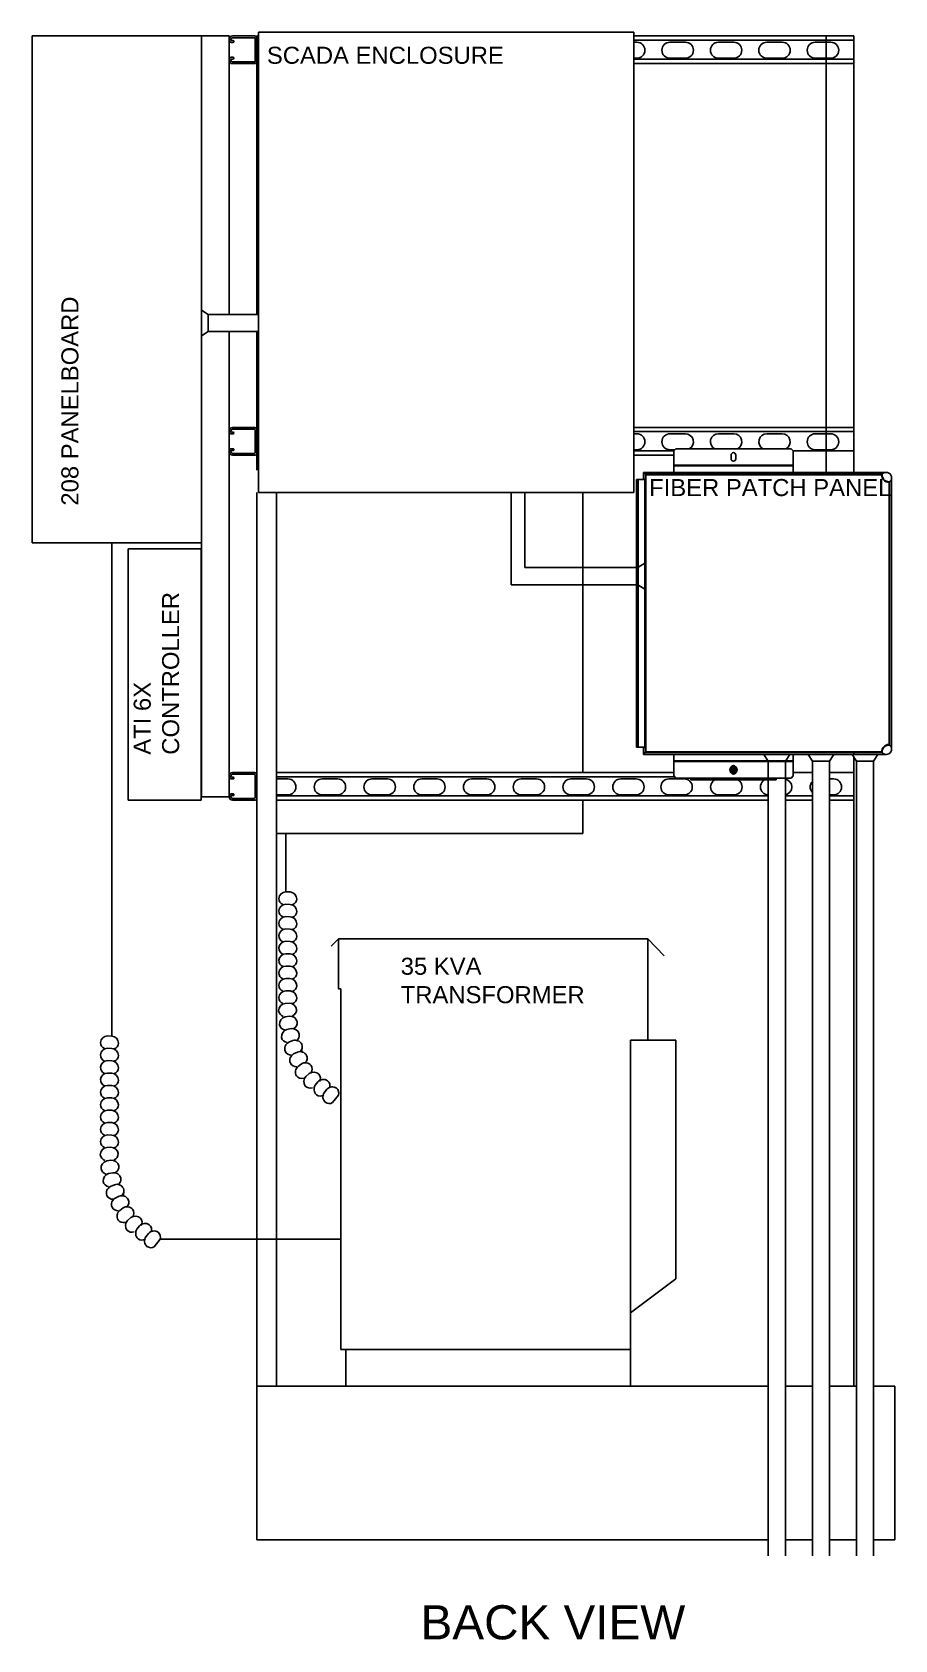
# Model space of a CAD drawing. Header units: feet. Extents: x -159 to 1687, y 0 to 1556.
# Drawn here: x 1230.8 to 1281.3, y 791 to 885.3 of the extents above; entities that cross this region are included whole.
import ezdxf

# ---------------------------------------------------------------- set-up
doc = ezdxf.new("R2010")
doc.units = ezdxf.units.FT
doc.header["$MEASUREMENT"] = 0
for name, color, linetype in [('9417_1-3$0$M25-UNISTRUT', 94, 'Continuous'), ('9417_1-3$0$OBJ', 7, 'Continuous'), ('9417_1-3$0$UNISTRUT', 94, 'Continuous'), ('E-LV-EQUP', 211, 'Continuous'), ('EQUIPMENT_CON', 150, 'Continuous'), ('G-ANNO-TEXT', 1, 'Continuous')]:
    doc.layers.add(name, color=color, linetype=linetype)
doc.styles.add('NEI-A', font='arial.ttf')

# ---------------------------------------------------------------- blocks, each defined once
blk = doc.blocks.new('9417_1-3$0$unistrut_single')
at = {"layer": '9417_1-3$0$UNISTRUT'}
blk.add_lwpolyline([(0.7075, -0.13625, 0.41421356), (0.67625, -0.105), (-0.67625, -0.105, 0.41421356), (-0.7075, -0.13625), (-0.7075, -1.42625, 0.41421356), (-0.61375, -1.52), (-0.57375, -1.52, 0.41421356), (-0.5425, -1.48875), (-0.5425, -1.3965, -1), (-0.4375, -1.3965), (-0.4375, -1.48875, -0.41421356), (-0.57375, -1.625), (-0.61375, -1.625, -0.41421356), (-0.8125, -1.42625), (-0.8125, -0.13625, -0.41421356), (-0.67625, 0), (0.67625, 0, -0.41421356), (0.8125, -0.13625), (0.8125, -1.42625, -0.41421356), (0.61375, -1.625), (0.57375, -1.625, -0.41421356), (0.4375, -1.48875), (0.4375, -1.3965, -1), (0.5425, -1.3965), (0.5425, -1.48875, 0.41421356), (0.57375, -1.52), (0.61375, -1.52, 0.41421356), (0.7075, -1.42625)], format="xyb", close=True, dxfattribs=at)
blk = doc.blocks.new('9417_1-3$0$A$C65A62A39')
at = {"layer": 'E-LV-EQUP', "linetype": 'Continuous'}
for p, q in [((0.95, 8.968), (0.887, 8.905)), ((4.325, 8.968), (0.95, 8.968)), ((4.325, 8.968), (4.387, 8.905)), ((0.887, 8.275), (0.887, 8.905)), ((2.567, 8.782), (2.567, 8.673)), ((2.708, 8.673), (2.708, 8.782)), ((4.387, 8.275), (4.387, 8.905)), ((-0.205, 8.063), (-0.205, 0.213)), ((-0.205, 8.063), (0.037, 8.063)), ((-0.153, 8.063), (-0.153, 0.213)), ((0, 8.275), (0, 8.063)), ((0.073, 8.202), (0, 8.275)), ((7.12, 8.275), (0, 8.275)), ((0.037, 8.063), (0.037, 0.213)), ((0.058, 8.217), (0.058, 0.058)), ((6.999, 8.217), (0.058, 8.217)), ((0.073, 8.202), (0.073, 0.073)), ((6.983, 8.202), (0.073, 8.202)), ((4.387, 8.482), (0.887, 8.482)), ((4.387, 8.463), (0.887, 8.463)), ((7.275, 0.155), (7.275, 8.12)), ((7.202, 0.292), (7.202, 7.983)), ((7.217, 0.276), (7.217, 7.999)), ((-0.205, 0.213), (0.037, 0.213)), ((0, 0.213), (0, 0)), ((0, 0), (0.073, 0.073)), ((0, 0), (7.12, 0)), ((0.058, 0.058), (6.999, 0.058)), ((0.073, 0.073), (6.983, 0.073)), ((0.887, -0.63), (0.887, 0)), ((4.387, -0.63), (4.387, 0)), ((4.387, -0.188), (0.887, -0.188)), ((4.387, -0.207), (0.887, -0.207)), ((2.588, -0.445), (2.603, -0.445)), ((2.588, -0.445), (2.687, -0.46)), ((2.588, -0.46), (2.687, -0.445)), ((2.588, -0.46), (2.588, -0.445)), ((2.603, -0.46), (2.588, -0.46)), ((2.603, -0.445), (2.62, -0.435)), ((2.603, -0.445), (2.672, -0.46)), ((2.603, -0.46), (2.672, -0.445)), ((2.62, -0.47), (2.603, -0.46)), ((2.62, -0.435), (2.63, -0.418)), ((2.62, -0.435), (2.655, -0.47)), ((2.62, -0.47), (2.655, -0.435)), ((2.63, -0.487), (2.62, -0.47)), ((2.63, -0.403), (2.645, -0.403)), ((2.645, -0.502), (2.63, -0.403)), ((2.63, -0.418), (2.63, -0.403)), ((2.63, -0.502), (2.645, -0.403)), ((2.645, -0.487), (2.63, -0.418)), ((2.63, -0.487), (2.645, -0.418)), ((2.645, -0.403), (2.645, -0.418)), ((2.645, -0.418), (2.655, -0.435)), ((2.655, -0.47), (2.645, -0.487)), ((2.655, -0.435), (2.672, -0.445)), ((2.672, -0.46), (2.655, -0.47)), ((2.672, -0.445), (2.687, -0.445)), ((2.687, -0.46), (2.672, -0.46)), ((2.687, -0.445), (2.687, -0.46)), ((0.95, -0.692), (0.887, -0.63)), ((4.325, -0.692), (0.95, -0.692)), ((1.387, -0.692), (1.387, -0.74)), ((1.387, -0.74), (3.887, -0.74)), ((1.51, -0.692), (1.51, -0.74)), ((2.63, -0.502), (2.63, -0.487)), ((2.645, -0.502), (2.63, -0.502)), ((2.645, -0.487), (2.645, -0.502)), ((3.765, -0.692), (3.765, -0.74)), ((3.887, -0.692), (3.887, -0.74)), ((4.325, -0.692), (4.387, -0.63))]:
    blk.add_line(p, q, dxfattribs=at)
for radius in [0.109, 0.0932, 0.0628]:
    blk.add_circle((2.637, -0.452), radius, dxfattribs=at)
for centre, radius, start, end in [((2.637, 8.782), 0.0703, 0, 180), ((2.637, 8.673), 0.0703, 180, 0), ((7.202, 8.202), 0.219, 180, 270), ((7.12, 8.12), 0.155, 308.5596, 141.4404), ((7.202, 0.073), 0.219, 90, 180), ((7.12, 0.155), 0.155, 218.5551, 51.4449), ((2.637, -0.398), 0.0703, 31.7324, 148.2676), ((2.637, -0.507), 0.0703, 211.7324, 328.2676)]:
    blk.add_arc(centre, radius, start, end, dxfattribs=at)
for points in [[(6.988, 8.207), (6.983, 8.202)], [(6.998, 8.216), (6.993, 8.212), (6.988, 8.207)], [(7.215, 7.998), (7.158, 8.002), (7.104, 8.022), (7.057, 8.057), (7.022, 8.104), (7.002, 8.158), (6.998, 8.215)], [(7.207, 7.988), (7.202, 7.983)], [(7.216, 7.998), (7.211, 7.993), (7.207, 7.988)], [(6.988, 0.068), (6.983, 0.073)], [(6.998, 0.058), (6.993, 0.063), (6.988, 0.068)], [(6.998, 0.06), (7.002, 0.118), (7.023, 0.171), (7.057, 0.218), (7.104, 0.252), (7.158, 0.273), (7.215, 0.277)], [(7.207, 0.287), (7.202, 0.292)], [(7.217, 0.277), (7.212, 0.282), (7.207, 0.287)]]:
    blk.add_spline(points, degree=3, dxfattribs=at)

msp = doc.modelspace()

# ---------------------------------------------------------------- linework, layer by layer
at = {"layer": '9417_1-3$0$M25-UNISTRUT'}
for p, q in [((1278.92878, 885.08651), (1266.02444, 885.08651)), ((1269.75301, 884.83651), (1266.9128, 884.83651)), ((1272.59325, 884.83651), (1269.75304, 884.83651)), ((1275.4335, 884.83651), (1272.59328, 884.83651)), ((1278.27374, 884.83651), (1275.43353, 884.83651)), ((1278.92878, 884.83651), (1278.27377, 884.83651)), ((1278.92878, 862.12151), (1266.02444, 862.12151)), ((1269.75282, 861.87151), (1266.9126, 861.87151)), ((1272.59306, 861.87151), (1269.75285, 861.87151)), ((1275.4333, 861.87151), (1272.59309, 861.87151)), ((1278.27355, 861.87151), (1275.43333, 861.87151)), ((1278.92878, 861.87151), (1278.27358, 861.87151)), ((1268.37464, 841.87151), (1245.08722, 841.87151)), ((1268.42514, 841.62151), (1245.08722, 841.62151))]:
    msp.add_line(p, q, dxfattribs=at)
for points in [[(1242.30378, 885.08078), (1242.30378, 868.74746)], [(1244.02444, 885.08651), (1243.92878, 885.08651)], [(1244.02444, 884.83651), (1243.92878, 884.83651)], [(1266.91277, 884.83651), (1266.02444, 884.83651)], [(1278.92878, 885.08651), (1278.92878, 859.33576)], [(1243.92878, 883.71151), (1244.02444, 883.71151)], [(1266.02444, 883.71151), (1266.91263, 883.71151)], [(1266.9128, 883.71151), (1269.75288, 883.71151)], [(1269.75304, 883.71151), (1272.59312, 883.71151)], [(1272.59328, 883.71151), (1275.43336, 883.71151)], [(1275.43353, 883.71151), (1278.27361, 883.71151)], [(1278.27377, 883.71151), (1278.92878, 883.71151)], [(1243.92878, 883.46151), (1244.02444, 883.46151)], [(1266.02444, 883.46151), (1266.9126, 883.46151)], [(1266.9128, 883.46151), (1269.75285, 883.46151)], [(1269.75304, 883.46151), (1272.59309, 883.46151)], [(1272.59328, 883.46151), (1275.43333, 883.46151)], [(1275.43353, 883.46151), (1278.27358, 883.46151)], [(1278.27377, 883.46151), (1278.92878, 883.46151)], [(1242.30378, 867.74746), (1242.30378, 840.44526)], [(1244.02444, 862.12151), (1243.92878, 862.12151)], [(1244.02444, 861.87151), (1243.92878, 861.87151)], [(1266.91257, 861.87151), (1266.02444, 861.87151)], [(1243.92878, 860.74651), (1244.02444, 860.74651)], [(1243.92878, 860.49651), (1244.02444, 860.49651)], [(1266.02444, 860.74651), (1266.91244, 860.74651)], [(1266.02444, 860.49651), (1268.37464, 860.49651)], [(1266.9126, 860.74651), (1268.37914, 860.74651)], [(1275.37014, 860.74651), (1275.43317, 860.74651)], [(1275.43333, 860.74651), (1278.27341, 860.74651)], [(1278.27358, 860.74651), (1278.92878, 860.74651)], [(1278.92878, 843.07826), (1278.92878, 842.93197)], [(1278.92878, 842.7742), (1278.92878, 805.86651)], [(1243.93332, 841.87151), (1243.92878, 841.87151)], [(1243.93332, 841.62151), (1243.92878, 841.62151)], [(1272.02814, 841.87151), (1271.72114, 841.87151)], [(1276.50237, 841.87151), (1275.37464, 841.87151)], [(1278.92878, 841.87151), (1277.50237, 841.87151)], [(1243.92878, 840.49651), (1243.93332, 840.49651)], [(1245.08722, 840.49651), (1273.91616, 840.49651)], [(1274.91616, 840.49651), (1276.50237, 840.49651)], [(1277.50237, 840.49651), (1278.92878, 840.49651)], [(1245.08722, 840.24651), (1273.91616, 840.24651)], [(1274.91616, 840.24651), (1276.50237, 840.24651)], [(1277.50237, 840.24651), (1278.92878, 840.24651)]]:
    msp.add_lwpolyline(points, dxfattribs=at)
at = {"layer": '9417_1-3$0$OBJ'}
msp.add_line((1281.33667, 805.86651), (1281.33667, 796.86651), dxfattribs=at)
for points in [[(1273.91616, 805.86651), (1243.92878, 805.86651), (1243.92878, 796.86651), (1273.91616, 796.86651)], [(1276.50237, 805.86651), (1274.91616, 805.86651)], [(1279.08386, 805.86651), (1277.50237, 805.86651)], [(1281.33667, 805.86651), (1280.08386, 805.86651)], [(1274.91616, 796.86651), (1276.50237, 796.86651)], [(1277.50237, 796.86651), (1279.08386, 796.86651)], [(1280.08386, 796.86651), (1281.33667, 796.86651)]]:
    msp.add_lwpolyline(points, dxfattribs=at)
at = {"layer": '9417_1-3$0$UNISTRUT'}
for p, q in [((1240.67878, 840.44526), (1240.67878, 885.08078)), ((1242.30378, 885.08078), (1240.67878, 885.08078)), ((1243.92878, 868.74746), (1243.92878, 885.08651)), ((1266.02444, 884.71053), (1266.21428, 884.71053)), ((1268.15029, 884.71053), (1269.05452, 884.71053)), ((1270.99054, 884.71053), (1271.89476, 884.71053)), ((1273.83078, 884.71053), (1274.73501, 884.71053)), ((1276.67102, 884.71053), (1277.57525, 884.71053)), ((1277.30378, 859.33576), (1277.30378, 885.08651)), ((1266.02444, 883.77209), (1266.21428, 883.77209)), ((1268.15029, 883.77209), (1269.05452, 883.77209)), ((1270.99054, 883.77209), (1271.89476, 883.77209)), ((1273.83078, 883.77209), (1274.73501, 883.77209)), ((1276.67102, 883.77209), (1277.57525, 883.77209)), ((1243.92878, 859.61816), (1243.92878, 867.74746)), ((1243.93332, 862.11846), (1243.93332, 860.49346)), ((1266.02444, 861.74553), (1266.21408, 861.74553)), ((1268.1501, 861.74553), (1269.05433, 861.74553)), ((1270.99034, 861.74553), (1271.89457, 861.74553)), ((1273.83059, 861.74553), (1274.73481, 861.74553)), ((1276.67083, 861.74553), (1277.57506, 861.74553)), ((1266.02444, 860.80709), (1266.21408, 860.80709)), ((1268.1501, 860.80709), (1268.43973, 860.80709)), ((1276.67083, 860.80709), (1277.57506, 860.80709)), ((1243.92878, 805.86651), (1243.92878, 858.30409)), ((1245.08722, 805.86651), (1245.08722, 858.30409)), ((1243.93332, 841.87723), (1243.93332, 840.25223)), ((1245.08722, 841.49553), (1245.74863, 841.49553)), ((1247.76151, 841.49553), (1248.66574, 841.49553)), ((1250.67863, 841.49553), (1251.58286, 841.49553)), ((1253.59574, 841.49553), (1254.49997, 841.49553)), ((1256.51286, 841.49553), (1257.41708, 841.49553)), ((1259.42997, 841.49553), (1260.3342, 841.49553)), ((1262.34708, 841.49553), (1263.25131, 841.49553)), ((1265.2642, 841.49553), (1266.16843, 841.49553)), ((1268.08891, 841.49553), (1268.99314, 841.49553)), ((1271.00602, 841.49553), (1271.91025, 841.49553)), ((1277.50237, 841.49553), (1277.74448, 841.49553)), ((1278.92878, 841.87151), (1278.92878, 840.24651)), ((1240.67878, 840.44526), (1242.30378, 840.44526)), ((1245.08722, 840.55709), (1245.74863, 840.55709)), ((1247.76151, 840.55709), (1248.66574, 840.55709)), ((1250.67863, 840.55709), (1251.58286, 840.55709)), ((1253.59574, 840.55709), (1254.49997, 840.55709)), ((1256.51286, 840.55709), (1257.41708, 840.55709)), ((1259.42997, 840.55709), (1260.3342, 840.55709)), ((1262.34708, 840.55709), (1263.25131, 840.55709)), ((1265.2642, 840.55709), (1266.16843, 840.55709)), ((1268.08891, 840.55709), (1268.99314, 840.55709)), ((1271.00602, 840.55709), (1271.91025, 840.55709)), ((1277.50237, 840.55709), (1277.74448, 840.55709))]:
    msp.add_line(p, q, dxfattribs=at)
for centre, start, end in [((1266.21428, 884.24131), 270, 90), ((1268.15029, 884.24131), 90, 270), ((1269.05452, 884.24131), 270, 90), ((1270.99054, 884.24131), 90, 270), ((1271.89476, 884.24131), 270, 90), ((1273.83078, 884.24131), 90, 270), ((1274.73501, 884.24131), 270, 90), ((1276.67102, 884.24131), 90, 270), ((1277.57525, 884.24131), 270, 90), ((1266.21408, 861.27631), 270, 90), ((1268.1501, 861.27631), 90, 270), ((1269.05433, 861.27631), 299.271801, 90), ((1270.99034, 861.27631), 90, 240.728199), ((1271.89457, 861.27631), 299.271801, 90), ((1273.83059, 861.27631), 90, 240.728199), ((1274.73481, 861.27631), 299.271801, 90), ((1276.67083, 861.27631), 90, 270), ((1277.57506, 861.27631), 270, 90), ((1245.74863, 841.02631), 270, 90), ((1247.76151, 841.02631), 90, 270), ((1248.66574, 841.02631), 270, 90), ((1250.67863, 841.02631), 90, 270), ((1251.58286, 841.02631), 270, 90), ((1253.59574, 841.02631), 90, 270), ((1254.49997, 841.02631), 270, 90), ((1256.51286, 841.02631), 90, 270), ((1257.41708, 841.02631), 270, 90), ((1259.42997, 841.02631), 90, 270), ((1260.3342, 841.02631), 270, 90), ((1262.34708, 841.02631), 90, 270), ((1263.25131, 841.02631), 270, 90), ((1265.2642, 841.02631), 90, 270), ((1266.16843, 841.02631), 270, 90), ((1268.08891, 841.02631), 90, 270), ((1268.99314, 841.02631), 270, 90), ((1271.00602, 841.02631), 90, 270), ((1271.91025, 841.02631), 270, 90), ((1273.92314, 841.02631), 90, 270), ((1274.82736, 841.02631), 280.9087869, 79.0912131), ((1276.84025, 841.02631), 136.0623525, 223.9376475), ((1277.74448, 841.02631), 270, 90)]:
    msp.add_arc(centre, 0.46922, start, end, dxfattribs=at)
at = {"layer": 'E-LV-EQUP'}
for p, q in [((1240.67878, 885.08651), (1230.75277, 885.08651)), ((1230.75277, 885.08651), (1230.75277, 855.33735)), ((1240.67878, 855.33735), (1240.67878, 885.08651)), ((1244.02444, 885.30409), (1266.02444, 885.30409)), ((1244.02444, 885.30409), (1244.02444, 858.30409)), ((1266.02444, 885.30409), (1266.02444, 858.30409)), ((1244.02444, 858.30409), (1266.02444, 858.30409)), ((1263.03475, 858.30409), (1263.03475, 841.87151)), ((1230.75277, 855.33735), (1240.67878, 855.33735)), ((1236.3846, 854.99651), (1236.3846, 840.24651)), ((1240.66945, 854.99651), (1236.3846, 854.99651)), ((1240.66945, 854.99651), (1240.66945, 840.24651)), ((1240.66945, 840.24651), (1236.3846, 840.24651)), ((1263.03475, 840.24651), (1263.03475, 838.28841)), ((1263.03475, 838.28841), (1245.08722, 838.28841)), ((1248.71571, 832.12616), (1248.28939, 831.67685)), ((1248.71571, 832.12616), (1266.84985, 832.12616)), ((1248.71571, 832.12616), (1248.71571, 829.18559)), ((1266.84985, 832.12616), (1267.81885, 831.12721)), ((1266.84985, 826.18013), (1266.84985, 832.12616)), ((1248.71571, 829.18559), (1248.85455, 829.18559)), ((1248.85455, 829.18559), (1248.85455, 808.02567)), ((1265.83722, 826.18013), (1268.50422, 826.18013)), ((1265.83722, 826.18013), (1265.83722, 805.86651)), ((1268.50422, 826.18013), (1268.50422, 812.17984)), ((1268.50422, 812.17984), (1265.83722, 810.18586)), ((1248.85455, 808.02567), (1265.83722, 808.02567)), ((1249.14567, 808.02567), (1249.14567, 805.86651))]:
    msp.add_line(p, q, dxfattribs=at)
at = {"layer": 'EQUIPMENT_CON'}
for p, q in [((1241.07754, 868.74746), (1240.67878, 869.00297)), ((1241.07754, 868.74746), (1244.02444, 868.74746)), ((1241.07754, 867.74746), (1241.07754, 868.74746)), ((1241.07754, 867.74746), (1240.67878, 867.49195)), ((1241.07754, 867.74746), (1244.02444, 867.74746)), ((1258.83736, 852.88998), (1258.83736, 858.30409)), ((1259.63577, 853.88998), (1259.63577, 858.30409)), ((1235.42106, 826.41508), (1235.42106, 855.33735)), ((1266.27492, 853.88998), (1259.63577, 853.88998)), ((1266.27492, 853.88998), (1266.67368, 854.14549)), ((1266.27492, 853.88998), (1266.27492, 852.88998)), ((1266.27492, 852.88998), (1258.83736, 852.88998)), ((1266.27492, 852.88998), (1266.67368, 852.63447)), ((1273.91616, 842.53321), (1273.66065, 842.93197)), ((1273.91616, 842.53321), (1273.91616, 795.91316)), ((1273.91616, 842.53321), (1274.91616, 842.53321)), ((1274.91616, 842.53321), (1275.17167, 842.93197)), ((1274.91616, 842.53321), (1274.91616, 795.91316)), ((1276.50237, 842.53231), (1276.24686, 842.93108)), ((1276.50237, 842.53231), (1276.50237, 795.91316)), ((1276.50237, 842.53231), (1277.50237, 842.53231)), ((1277.50237, 842.53231), (1277.75788, 842.93108)), ((1277.50237, 842.53231), (1277.50237, 795.91316)), ((1279.08386, 842.53218), (1278.82835, 842.93094)), ((1279.08386, 842.53218), (1279.08386, 795.91316)), ((1279.08386, 842.53218), (1280.08386, 842.53218)), ((1280.08386, 842.53218), (1280.33937, 842.93094)), ((1280.08386, 842.53218), (1280.08386, 795.91316)), ((1245.62851, 834.87404), (1245.62851, 838.28841)), ((1245.62851, 834.87404), (1245.8795, 834.86595)), ((1245.62851, 834.14808), (1245.8795, 834.13999)), ((1245.62851, 833.42212), (1245.8795, 833.41403)), ((1245.62851, 832.69616), (1245.8795, 832.68807)), ((1245.62851, 831.9702), (1245.8795, 831.96211)), ((1245.62851, 831.24424), (1245.8795, 831.23615)), ((1245.62851, 830.51828), (1245.8795, 830.51019)), ((1245.62851, 829.79232), (1245.8795, 829.78423)), ((1245.62851, 829.06636), (1245.8795, 829.05827)), ((1245.57992, 828.32704), (1245.83056, 828.34247)), ((1245.58519, 827.53685), (1245.83304, 827.57725)), ((1235.17007, 826.42318), (1235.42106, 826.41508)), ((1245.69506, 826.79934), (1245.94158, 826.84717)), ((1235.17007, 825.69722), (1235.42106, 825.68912)), ((1245.80157, 826.0452), (1246.03221, 826.14453)), ((1246.08354, 825.36121), (1246.3104, 825.4689)), ((1246.56279, 825.65295), (1246.56279, 825.48906)), ((1235.17007, 824.97126), (1235.42106, 824.96316)), ((1246.34326, 824.63381), (1246.54664, 824.78111)), ((1235.17007, 824.2453), (1235.42106, 824.2372)), ((1235.17007, 823.51934), (1235.42106, 823.51124)), ((1246.80905, 824.04938), (1246.99903, 824.21361)), ((1247.35644, 823.53308), (1247.51236, 823.72994)), ((1235.17007, 822.79338), (1235.42106, 822.78528)), ((1247.87615, 823.09202), (1248.03206, 823.28888)), ((1248.37272, 822.50654), (1248.71571, 822.9396)), ((1235.17007, 822.06742), (1235.42106, 822.05932)), ((1235.17007, 821.34146), (1235.42106, 821.33336)), ((1235.17007, 820.6155), (1235.42106, 820.6074)), ((1235.12148, 819.87617), (1235.37212, 819.89161)), ((1235.12675, 819.08598), (1235.37459, 819.12638)), ((1235.23662, 818.34847), (1235.48314, 818.3963)), ((1235.34313, 817.59433), (1235.57377, 817.69367)), ((1235.6251, 816.91035), (1235.85196, 817.01803)), ((1236.10434, 817.20208), (1236.10434, 817.03819)), ((1235.88482, 816.18294), (1236.0882, 816.33024)), ((1236.35061, 815.59851), (1236.54058, 815.76274)), ((1236.898, 815.08222), (1237.05392, 815.27907)), ((1237.41771, 814.64115), (1237.57362, 814.83801)), ((1237.91428, 814.05568), (1238.25726, 814.48873)), ((1238.25726, 814.48873), (1248.85455, 814.48873))]:
    msp.add_line(p, q, dxfattribs=at)
for centre, radius, start, end in [((1245.6427, 834.44351), 0.43076, 91.8873787, 174.377004), ((1245.8376, 834.43723), 0.43076, 1.9292463, 84.4188716), ((1245.59492, 834.48032), 0.38095, 179.1872754, 248.2365796), ((1245.59492, 833.75436), 0.38095, 179.1872754, 248.2365796), ((1245.6427, 833.71755), 0.43076, 91.8873787, 174.377004), ((1245.8376, 833.71127), 0.43076, 1.9292463, 84.4188716), ((1245.88765, 834.47088), 0.38095, 288.0696707, 357.1189749), ((1245.88765, 833.74492), 0.38095, 288.0696707, 357.1189749), ((1245.59492, 833.0284), 0.38095, 179.1872754, 248.2365796), ((1245.6427, 832.99159), 0.43076, 91.8873787, 174.377004), ((1245.8376, 832.98531), 0.43076, 1.9292463, 84.4188716), ((1245.88765, 833.01896), 0.38095, 288.0696707, 357.1189749), ((1245.59492, 832.30244), 0.38095, 179.1872754, 248.2365796), ((1245.6427, 832.26563), 0.43076, 91.8873787, 174.377004), ((1245.6427, 831.53967), 0.43076, 91.8873787, 174.377004), ((1245.8376, 832.25935), 0.43076, 1.9292463, 84.4188716), ((1245.8376, 831.53339), 0.43076, 1.9292463, 84.4188716), ((1245.88765, 832.293), 0.38095, 288.0696707, 357.1189749), ((1245.59492, 831.57648), 0.38095, 179.1872754, 248.2365796), ((1245.6427, 830.81371), 0.43076, 91.8873787, 174.377004), ((1245.8376, 830.80743), 0.43076, 1.9292463, 84.4188716), ((1245.88765, 831.56704), 0.38095, 288.0696707, 357.1189749), ((1245.59492, 830.85052), 0.38095, 179.1872754, 248.2365796), ((1245.59492, 830.12456), 0.38095, 179.1872754, 248.2365796), ((1245.6427, 830.08775), 0.43076, 91.8873787, 174.377004), ((1245.8376, 830.08147), 0.43076, 1.9292463, 84.4188716), ((1245.88765, 830.84108), 0.38095, 288.0696707, 357.1189749), ((1245.88765, 830.11512), 0.38095, 288.0696707, 357.1189749), ((1245.59492, 829.3986), 0.38095, 179.1872754, 248.2365796), ((1245.6427, 829.36179), 0.43076, 91.8873787, 174.377004), ((1245.6427, 828.63583), 0.43076, 91.8873787, 174.377004), ((1245.8376, 829.35551), 0.43076, 1.9292463, 84.4188716), ((1245.8376, 828.62955), 0.43076, 1.9292463, 84.4188716), ((1245.88765, 829.38916), 0.38095, 288.0696707, 357.1189749), ((1245.63434, 827.89973), 0.43076, 97.2577919, 179.7474173), ((1245.59492, 828.67264), 0.38095, 179.1872754, 248.2365796), ((1245.82898, 827.91171), 0.43076, 7.2996595, 89.7892849), ((1245.88765, 828.6632), 0.38095, 288.0696707, 357.1189749), ((1245.58333, 827.9319), 0.38095, 184.5576887, 253.6069928), ((1245.68203, 827.11711), 0.43076, 102.9921405, 185.4817659), ((1245.8745, 827.14848), 0.43076, 13.0340081, 95.5236335), ((1245.87566, 827.9499), 0.38095, 293.440084, 2.4893882), ((1245.91713, 827.19114), 0.38095, 299.1744326, 8.2237368), ((1235.18425, 825.99265), 0.43076, 91.8873787, 174.377004), ((1235.37916, 825.98636), 0.43076, 1.9292463, 84.4188716), ((1245.62806, 827.14402), 0.38095, 190.2920372, 259.3413414), ((1245.80447, 826.3827), 0.43076, 104.714289, 187.2039144), ((1245.74972, 826.40798), 0.38095, 192.0141857, 261.0634899), ((1245.99591, 826.41985), 0.43076, 14.7561566, 97.245782), ((1246.17648, 825.73865), 0.43076, 27.0777977, 109.567423), ((1246.03724, 826.46377), 0.38095, 300.8965811, 9.9458852), ((1235.13648, 826.02945), 0.38095, 179.1872754, 248.2365796), ((1235.13648, 825.30349), 0.38095, 179.1872754, 248.2365796), ((1235.18425, 825.26669), 0.43076, 91.8873787, 174.377004), ((1235.37916, 825.2604), 0.43076, 1.9292463, 84.4188716), ((1235.42921, 826.02001), 0.38095, 288.0696707, 357.1189749), ((1235.42921, 825.29405), 0.38095, 288.0696707, 357.1189749), ((1245.99738, 825.66151), 0.43076, 117.0359301, 199.5255555), ((1245.93849, 825.67452), 0.38095, 204.3358268, 273.385131), ((1246.29321, 824.98492), 0.43076, 119.1264787, 201.616104), ((1246.46938, 825.06854), 0.43076, 29.1683463, 111.6579716), ((1246.20748, 825.79037), 0.38095, 313.2182222, 22.2675263), ((1246.49848, 825.12137), 0.38095, 315.3087707, 24.3580749), ((1235.13648, 824.57753), 0.38095, 179.1872754, 248.2365796), ((1235.18425, 824.54073), 0.43076, 91.8873787, 174.377004), ((1235.37916, 824.53444), 0.43076, 1.9292463, 84.4188716), ((1235.42921, 824.56809), 0.38095, 288.0696707, 357.1189749), ((1246.23389, 824.99578), 0.38095, 206.4263754, 275.4756796), ((1246.61812, 824.30213), 0.43076, 129.6485321, 212.1381574), ((1246.77606, 824.41652), 0.43076, 39.6903997, 122.180025), ((1247.25892, 823.87008), 0.43076, 44.619612, 127.1092374), ((1246.79502, 824.47377), 0.38095, 325.8308241, 34.8801283), ((1235.13648, 823.85157), 0.38095, 179.1872754, 248.2365796), ((1235.18425, 823.81477), 0.43076, 91.8873787, 174.377004), ((1235.18425, 823.08881), 0.43076, 91.8873787, 174.377004), ((1235.37916, 823.80848), 0.43076, 1.9292463, 84.4188716), ((1235.37916, 823.08252), 0.43076, 1.9292463, 84.4188716), ((1235.42921, 823.84213), 0.38095, 288.0696707, 357.1189749), ((1246.55782, 824.30197), 0.38095, 216.9484288, 285.997733), ((1247.1114, 823.74255), 0.43076, 134.5777444, 217.0673698), ((1247.05133, 823.73721), 0.38095, 221.8776412, 290.9269453), ((1247.71082, 823.28819), 0.43076, 145.3542152, 227.8438406), ((1247.8319, 823.44106), 0.43076, 55.3960828, 137.8857081), ((1247.27289, 823.92875), 0.38095, 330.7600365, 39.8093407), ((1248.35161, 823), 0.43076, 55.3960828, 137.8857081), ((1247.83465, 823.50131), 0.38095, 341.5365072, 50.5858114), ((1248.35436, 823.06024), 0.38095, 341.5365072, 50.5858114), ((1235.13648, 823.12561), 0.38095, 179.1872754, 248.2365796), ((1235.13648, 822.39965), 0.38095, 179.1872754, 248.2365796), ((1235.18425, 822.36285), 0.43076, 91.8873787, 174.377004), ((1235.37916, 822.35656), 0.43076, 1.9292463, 84.4188716), ((1235.42921, 823.11617), 0.38095, 288.0696707, 357.1189749), ((1247.65281, 823.27172), 0.38095, 232.6541119, 301.7034161), ((1248.23053, 822.84713), 0.43076, 145.3542152, 227.8438406), ((1248.17252, 822.83065), 0.38095, 232.6541119, 301.7034161), ((1235.13648, 821.67369), 0.38095, 179.1872754, 248.2365796), ((1235.18425, 821.63689), 0.43076, 91.8873787, 174.377004), ((1235.37916, 821.6306), 0.43076, 1.9292463, 84.4188716), ((1235.42921, 822.39021), 0.38095, 288.0696707, 357.1189749), ((1235.42921, 821.66425), 0.38095, 288.0696707, 357.1189749), ((1235.13648, 820.94773), 0.38095, 179.1872754, 248.2365796), ((1235.18425, 820.91093), 0.43076, 91.8873787, 174.377004), ((1235.18425, 820.18497), 0.43076, 91.8873787, 174.377004), ((1235.37916, 820.90464), 0.43076, 1.9292463, 84.4188716), ((1235.37916, 820.17868), 0.43076, 1.9292463, 84.4188716), ((1235.42921, 820.93829), 0.38095, 288.0696707, 357.1189749), ((1235.1759, 819.44886), 0.43076, 97.2577919, 179.7474173), ((1235.13648, 820.22177), 0.38095, 179.1872754, 248.2365796), ((1235.37054, 819.46085), 0.43076, 7.2996595, 89.7892849), ((1235.42921, 820.21233), 0.38095, 288.0696707, 357.1189749), ((1235.12489, 819.48103), 0.38095, 184.5576887, 253.6069928), ((1235.22359, 818.66624), 0.43076, 102.9921405, 185.4817659), ((1235.16962, 818.69316), 0.38095, 190.2920372, 259.3413414), ((1235.41606, 818.69762), 0.43076, 13.0340081, 95.5236335), ((1235.41721, 819.49903), 0.38095, 293.440084, 2.4893882), ((1235.45869, 818.74027), 0.38095, 299.1744326, 8.2237368), ((1235.34603, 817.93184), 0.43076, 104.714289, 187.2039144), ((1235.29128, 817.95712), 0.38095, 192.0141857, 261.0634899), ((1235.53747, 817.96898), 0.43076, 14.7561566, 97.245782), ((1235.71804, 817.28778), 0.43076, 27.0777977, 109.567423), ((1235.5788, 818.0129), 0.38095, 300.8965811, 9.9458852), ((1235.53894, 817.21064), 0.43076, 117.0359301, 199.5255555), ((1235.48005, 817.22365), 0.38095, 204.3358268, 273.385131), ((1235.83477, 816.53406), 0.43076, 119.1264787, 201.616104), ((1236.01094, 816.61768), 0.43076, 29.1683463, 111.6579716), ((1235.74904, 817.33951), 0.38095, 313.2182222, 22.2675263), ((1236.04004, 816.6705), 0.38095, 315.3087707, 24.3580749), ((1235.77545, 816.54491), 0.38095, 206.4263754, 275.4756796), ((1236.15968, 815.85127), 0.43076, 129.6485321, 212.1381574), ((1236.31762, 815.96565), 0.43076, 39.6903997, 122.180025), ((1236.80048, 815.41922), 0.43076, 44.619612, 127.1092374), ((1236.33658, 816.0229), 0.38095, 325.8308241, 34.8801283), ((1236.09938, 815.85111), 0.38095, 216.9484288, 285.997733), ((1236.65295, 815.29168), 0.43076, 134.5777444, 217.0673698), ((1236.59289, 815.28634), 0.38095, 221.8776412, 290.9269453), ((1237.25238, 814.83733), 0.43076, 145.3542152, 227.8438406), ((1237.37346, 814.9902), 0.43076, 55.3960828, 137.8857081), ((1236.81445, 815.47788), 0.38095, 330.7600365, 39.8093407), ((1237.89317, 814.54913), 0.43076, 55.3960828, 137.8857081), ((1237.37621, 815.05044), 0.38095, 341.5365072, 50.5858114), ((1237.89592, 814.60938), 0.38095, 341.5365072, 50.5858114), ((1237.19437, 814.82085), 0.38095, 232.6541119, 301.7034161), ((1237.77209, 814.39626), 0.43076, 145.3542152, 227.8438406), ((1237.71408, 814.37979), 0.38095, 232.6541119, 301.7034161)]:
    msp.add_arc(centre, radius, start, end, dxfattribs=at)

# ---------------------------------------------------------------- block references
at = {"layer": '9417_1-3$0$M25-UNISTRUT', "xscale": -1, "rotation": 270}
for p in [(1243.92425, 884.26828), (1243.92878, 861.30023), (1243.92878, 841.05901)]:
    msp.add_blockref('9417_1-3$0$unistrut_single', p, dxfattribs=at)
at = {"layer": 'E-LV-EQUP', "xscale": 2, "yscale": 2, "zscale": 2}
msp.add_blockref('9417_1-3$0$A$C65A62A39', (1266.59966, 842.93197), dxfattribs=at)

# ---------------------------------------------------------------- texts
at = {"layer": 'G-ANNO-TEXT', "attachment_point": 1, "style": 'NEI-A'}
for s, width, heights, insert, char_height in [('SCADA ENCLOSURE', 14.3754647, [0.95856], (1244.51639, 884.4483), 1), ('FIBER PATCH PANEL', 14.2360134, [0.95856], (1266.92887, 859.09015), 1), ('35 KVA \\PTRANSFORMER', 8.9342751, [3.48148], (1252.36342, 831.00836), 1), ('BACK VIEW', 17.7234628, [0.95856], (1253.52655, 793.02223), 2)]:
    msp.add_mtext_dynamic_manual_height_columns(s, width=width, gutter_width=0.5, heights=heights, dxfattribs=dict(at, insert=insert, char_height=char_height))
at = {"layer": 'G-ANNO-TEXT', "char_height": 1, "attachment_point": 1, "rotation": 90, "style": 'NEI-A'}
for s, width, heights, insert in [('208 PANELBOARD', 13.2385854, [0.95856], (1232.46516, 857.53002)), ('ATI 6X \\PCONTROLLER', 8.9342751, [3.48148], (1236.70447, 842.91675))]:
    msp.add_mtext_dynamic_manual_height_columns(s, width=width, gutter_width=0.5, heights=heights, dxfattribs=dict(at, insert=insert))

doc.saveas('drawing.dxf')
